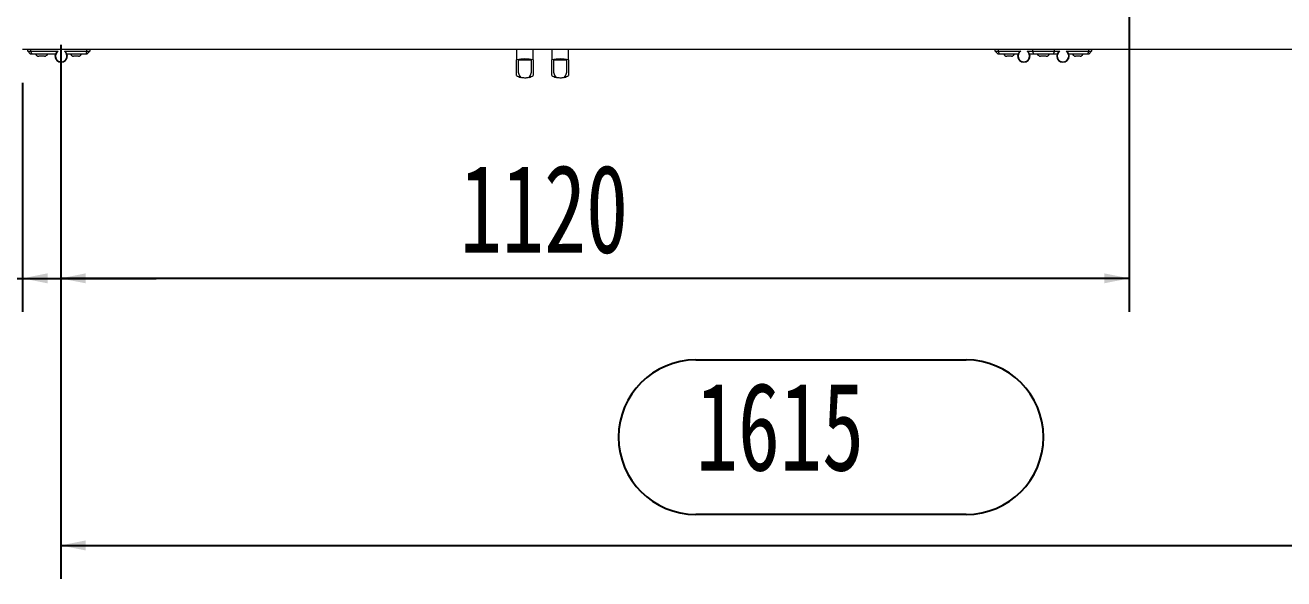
# Model space of a CAD drawing. Header units: millimetres. Extents: x 169 to 14583, y -399 to 10804.
# Drawn here: x 6504 to 7823, y 4480 to 5060 of the extents above; entities that cross this region are included whole.
import ezdxf

# ---------------------------------------------------------------- set-up
doc = ezdxf.new("R2010")
doc.units = ezdxf.units.MM
doc.header["$LTSCALE"] = 35
doc.layers.add('1', color=70, linetype='Continuous')
doc.styles.add('SLDTEXTSTYLE2', font='TXT', dxfattribs={"width": 0.7})
doc.dimstyles.new('SLDDIMSTYLE3', dxfattribs={"dimtxt": 105.988363, "dimasz": 26.25, "dimexe": 0, "dimexo": 0.0625, "dimgap": 26.497091, "dimtad": 1, "dimrnd": 1e-09, "dimzin": 12, "dimdsep": 46, "dimtxsty": 'SLDTEXTSTYLE2', "dimsah": 1, "dimcen": 0.09, "dimadec": 0, "dimazin": 3, "dimtfac": 1, "dimtdec": 3, "dimtofl": 0, "dimtmove": 0, "dimatfit": 3, "dimfxl": 0, "dimfrac": 2, "dimtolj": 1, "dimtzin": 12, "dimarcsym": 0})
doc.dimstyles.new('SLDDIMSTYLE4', dxfattribs={"dimtxt": 105.988363, "dimasz": 26.25, "dimexe": 0, "dimexo": 0.0625, "dimgap": 26.497091, "dimtad": 1, "dimrnd": 1e-09, "dimzin": 12, "dimdsep": 46, "dimtxsty": 'SLDTEXTSTYLE2', "dimsah": 1, "dimcen": 0.09, "dimadec": 0, "dimazin": 3, "dimtfac": 1, "dimtdec": 3, "dimtmove": 0, "dimatfit": 0, "dimfxl": 0, "dimfrac": 2, "dimtolj": 1, "dimtzin": 12, "dimarcsym": 0})
doc.dimstyles.new('SLDDIMSTYLE5', dxfattribs={"dimtxt": 105.988363, "dimasz": 26.25, "dimexe": 0, "dimexo": 0.0625, "dimgap": 26.497091, "dimtad": 1, "dimdec": 0, "dimrnd": 1e-09, "dimzin": 12, "dimdsep": 46, "dimtxsty": 'SLDTEXTSTYLE2', "dimsah": 1, "dimcen": 0.09, "dimadec": 0, "dimazin": 3, "dimtfac": 1, "dimtdec": 3, "dimtofl": 0, "dimtmove": 0, "dimatfit": 3, "dimfxl": 0, "dimfrac": 2, "dimtolj": 1, "dimtzin": 12, "dimarcsym": 0})

# ---------------------------------------------------------------- blocks, each defined once
blk = doc.blocks.new('_D_38')
at = {"layer": '1'}
for p, q in [((8156.1, 5335.5), (8156.1, 4480)), ((6541.3, 5040), (6541.3, 4480)), ((7207, 4709.5), (7490.3, 4709.5)), ((7490.3, 4547.4), (7207, 4547.4)), ((6541.3, 4515), (8156.1, 4515))]:
    blk.add_line(p, q, dxfattribs=at)
for centre, start, end in [((7207, 4628.5), 90, 270), ((7490.3, 4628.5), 270, 90)]:
    blk.add_arc(centre, 81, start, end, dxfattribs=at)
for points in [[(6541.3, 4515), (6567.5, 4509.8), (6567.5, 4520.3)], [(8156.1, 4515), (8129.8, 4520.3), (8129.8, 4509.8)]]:
    blk.add_solid(points, dxfattribs=at)
at = {"layer": '1', "insert": (7207, 4686.1), "char_height": 92.6, "attachment_point": 1, "style": 'SLDTEXTSTYLE2'}
blk.add_mtext('1615', dxfattribs=at)
blk = doc.blocks.new('_D_40')
at = {"layer": '1'}
for p, q in [((6481.3, 5045), (6481.3, 4760)), ((6501.3, 5000), (6501.3, 4760)), ((6481.3, 4795), (6172.2, 4795)), ((6481.3, 4795), (6501.3, 4795)), ((6501.3, 4795), (6641.3, 4795))]:
    blk.add_line(p, q, dxfattribs=at)
for points in [[(6481.3, 4795), (6455, 4800.3), (6455, 4789.8)], [(6501.3, 4795), (6527.5, 4789.8), (6527.5, 4800.3)]]:
    blk.add_solid(points, dxfattribs=at)
at = {"layer": '1', "insert": (6172.2, 4914.4), "char_height": 92.6, "attachment_point": 1, "style": 'SLDTEXTSTYLE2'}
blk.add_mtext('20', dxfattribs=at)
blk = doc.blocks.new('_D_43')
at = {"layer": '1'}
for p, q in [((7661.3, 5159), (7661.3, 4760)), ((6541.3, 5040), (6541.3, 4760)), ((7661.3, 4795), (6541.3, 4795))]:
    blk.add_line(p, q, dxfattribs=at)
for points in [[(6541.3, 4795), (6567.5, 4789.8), (6567.5, 4800.3)], [(7661.3, 4795), (7635, 4800.3), (7635, 4789.8)]]:
    blk.add_solid(points, dxfattribs=at)
at = {"layer": '1', "insert": (6959.6, 4914.4), "char_height": 92.6, "attachment_point": 1, "style": 'SLDTEXTSTYLE2'}
blk.add_mtext('1120', dxfattribs=at)

msp = doc.modelspace()

# ---------------------------------------------------------------- linework, layer by layer
at = {"color": 7, "linetype": 'Continuous', "lineweight": 18}
for p, q in [((9501.279, 5035.018), (6501.279, 5035.018)), ((6506.779, 5033.018), (6506.779, 5035.018)), ((6506.779, 5033.018), (6509.779, 5033.018)), ((6506.779, 5033.018), (6509.779, 5030.018)), ((6509.779, 5035.018), (6509.779, 5033.018)), ((6509.779, 5033.018), (6538.462, 5033.018)), ((6509.779, 5033.018), (6511.021, 5030.018)), ((6511.021, 5030.018), (6509.779, 5030.018)), ((6535.594, 5030.018), (6511.021, 5030.018)), ((6524.279, 5027.918), (6518.279, 5027.918)), ((6537.088, 5032.518), (6538.462, 5033.018)), ((6545.095, 5033.018), (6568.779, 5033.018)), ((6545.095, 5033.018), (6546.469, 5032.518)), ((6567.536, 5030.018), (6547.963, 5030.018)), ((6559.779, 5027.918), (6554.779, 5027.918)), ((6568.779, 5033.018), (6567.536, 5030.018)), ((6568.779, 5030.018), (6567.536, 5030.018)), ((6568.779, 5033.018), (6568.779, 5035.018)), ((6568.779, 5033.018), (6571.779, 5033.018)), ((6571.779, 5033.018), (6568.779, 5030.018)), ((6571.779, 5035.018), (6571.779, 5033.018)), ((7019.129, 5035.018), (7019.129, 5024.092)), ((7036.429, 5024.092), (7036.429, 5035.018)), ((7056.129, 5035.018), (7056.129, 5024.092)), ((7073.429, 5024.092), (7073.429, 5035.018)), ((7520.779, 5033.018), (7520.779, 5035.018)), ((7520.779, 5033.018), (7523.779, 5033.018)), ((7520.779, 5033.018), (7523.779, 5030.018)), ((7523.779, 5035.018), (7523.779, 5033.018)), ((7523.779, 5033.018), (7547.462, 5033.018)), ((7523.779, 5033.018), (7525.021, 5030.018)), ((7525.021, 5030.018), (7523.779, 5030.018)), ((7544.594, 5030.018), (7525.021, 5030.018)), ((7535.279, 5027.918), (7532.779, 5027.918)), ((7537.779, 5027.918), (7535.279, 5027.918)), ((7546.088, 5032.518), (7547.462, 5033.018)), ((7554.095, 5033.018), (7555.469, 5032.518)), ((7554.095, 5033.018), (7582.779, 5033.018)), ((7581.536, 5030.018), (7556.963, 5030.018)), ((7559.779, 5035.018), (7559.779, 5033.018)), ((7559.779, 5033.018), (7588.462, 5033.018)), ((7559.779, 5033.018), (7561.021, 5030.018)), ((7585.594, 5030.018), (7561.021, 5030.018)), ((7571.279, 5027.918), (7568.279, 5027.918)), ((7574.279, 5027.918), (7568.279, 5027.918)), ((7574.279, 5027.918), (7571.279, 5027.918)), ((7582.779, 5033.018), (7581.536, 5030.018)), ((7582.779, 5033.018), (7582.779, 5035.018)), ((7587.088, 5032.518), (7588.462, 5033.018)), ((7595.095, 5033.018), (7618.779, 5033.018)), ((7595.095, 5033.018), (7596.469, 5032.518)), ((7617.536, 5030.018), (7597.963, 5030.018)), ((7609.779, 5027.918), (7604.779, 5027.918)), ((7618.779, 5033.018), (7617.536, 5030.018)), ((7618.779, 5030.018), (7617.536, 5030.018)), ((7618.779, 5033.018), (7618.779, 5035.018)), ((7618.779, 5033.018), (7621.779, 5033.018)), ((7621.779, 5033.018), (7618.779, 5030.018)), ((7621.779, 5035.018), (7621.779, 5033.018)), ((7019.129, 5007.763), (7019.129, 5024.092)), ((7020.729, 5024.018), (7034.829, 5024.018)), ((7020.729, 5024.018), (7020.729, 5013.593)), ((7034.829, 5013.593), (7034.829, 5024.018)), ((7036.429, 5024.092), (7036.429, 5007.763)), ((7056.129, 5007.763), (7056.129, 5024.092)), ((7057.729, 5024.018), (7071.829, 5024.018)), ((7057.729, 5024.018), (7057.729, 5013.593)), ((7071.829, 5013.593), (7071.829, 5024.018)), ((7073.429, 5024.092), (7073.429, 5007.763))]:
    msp.add_line(p, q, dxfattribs=at)
for centre, radius, start, end in [((6518.279, 5031.418), 3.5, 203.578178, 270), ((6524.279, 5031.418), 3.5, 270, 336.421822), ((6541.779, 5028.018), 6.5, 136.186939, 43.813061), ((6541.779, 5028.018), 6, 123.55731, 56.44269), ((6554.779, 5030.918), 3, 197.457603, 270), ((6559.779, 5030.918), 3, 270, 342.542397), ((7532.779, 5030.918), 3, 197.457603, 270), ((7537.779, 5030.918), 3, 270, 342.542397), ((7550.779, 5028.018), 6.5, 136.186939, 43.813061), ((7550.779, 5028.018), 6, 123.55731, 56.44269), ((7568.279, 5031.418), 3.5, 203.578178, 270), ((7574.279, 5031.418), 3.5, 270, 336.421822), ((7591.779, 5028.018), 6.5, 136.186939, 43.813061), ((7591.779, 5028.018), 6, 123.55731, 56.44269), ((7604.779, 5030.918), 3, 197.457603, 270), ((7609.779, 5030.918), 3, 270, 342.542397), ((7027.779, 5020.018), 15, 234.783566, 253.175768), ((7027.779, 5020.018), 15, 286.824232, 305.216434), ((7064.779, 5020.018), 15, 234.783566, 253.175768), ((7064.779, 5020.018), 15, 286.824232, 305.216434)]:
    msp.add_arc(centre, radius, start, end, dxfattribs=at)
for centre, major_axis, start_param, end_param in [((7027.779, 4942.185), (0, 82.833), 6.13348891, 6.4328817), ((7027.779, 5013.593), (0, 10.068), 1.57079633, 2.47816298), ((7027.779, 5013.593), (0, 10.068), 3.80502233, 4.71238898), ((7064.779, 4942.185), (0, 82.833), 6.13348891, 6.4328817), ((7064.779, 5013.593), (0, 10.068), 1.57079633, 2.47816298), ((7064.779, 5013.593), (0, 10.068), 3.80502233, 4.71238898)]:
    msp.add_ellipse(centre, major_axis=major_axis, ratio=0.70020754, start_param=start_param, end_param=end_param, dxfattribs=at)
for points in [[(7032.12, 5005.66), (7032.038, 5005.636), (7031.309, 5005.419), (7029.877, 5005.113), (7027.665, 5004.969), (7025.539, 5005.134), (7024.141, 5005.45), (7023.502, 5005.641), (7023.437, 5005.66)], [(7069.12, 5005.66), (7069.038, 5005.636), (7068.309, 5005.419), (7066.877, 5005.113), (7064.665, 5004.969), (7062.539, 5005.134), (7061.141, 5005.45), (7060.502, 5005.641), (7060.437, 5005.66)]]:
    msp.add_open_spline(points, degree=3, knots=[0, 0, 0, 0, 0.03366482, 0.29956333, 0.50000467, 0.73690322, 0.9733008, 1, 1, 1, 1], dxfattribs=at)

# ---------------------------------------------------------------- dimensions: what is measured, and where the dimension line sits
at = {"layer": '1'}
for base, p1, p2, dimstyle, picture, middle in [((8156.079, 4515.018), (6541.279, 5075.018), (8156.079, 5370.518), 'SLDDIMSTYLE5', '_D_38', (7348.679, 4515.018)), ((6541.279, 4795.018), (7661.279, 5194.018), (6541.279, 5075.018), 'SLDDIMSTYLE3', '_D_43', (7101.279, 4795.018)), ((6501.279, 4795.018), (6481.279, 5080.018), (6501.279, 5035.018), 'SLDDIMSTYLE4', '_D_40', (6243.037, 4795.018))]:
    dim = msp.add_linear_dim(base=base, p1=p1, p2=p2, dimstyle=dimstyle, dxfattribs=at)
    dim.commit()
    dim.dimension.update_dxf_attribs({"geometry": picture, "text_midpoint": middle, "dimtype": 160})

doc.saveas('drawing.dxf')
